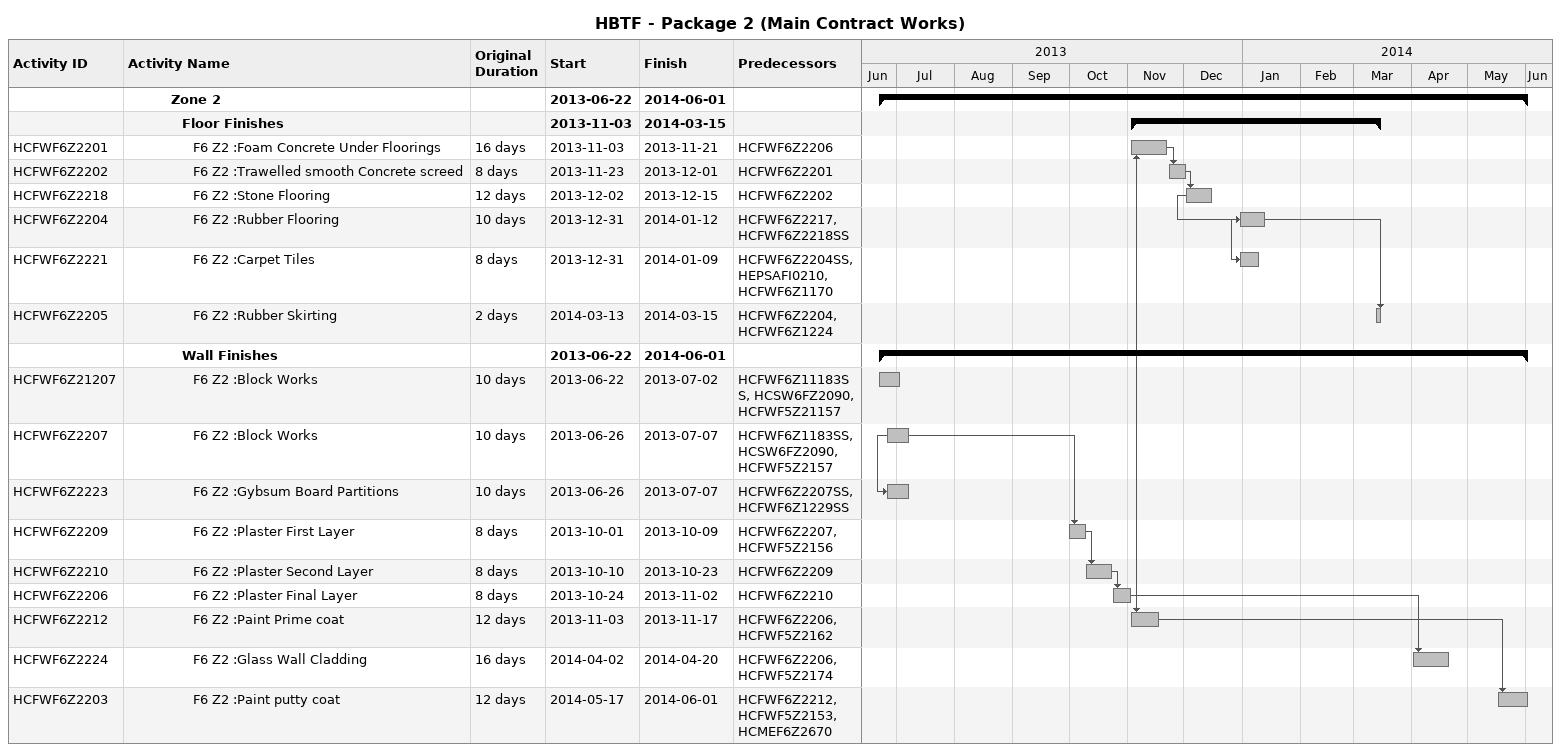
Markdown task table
HBTF - Package 2 (Main Contract Works)

| ID | Level | Task | Original duration | Start | Finish | Predecessors |
|---|---|---|---|---|---|---|
|  | 5 | **Zone 2** |  | 2013-06-22 | 2014-06-01 |  |
|  | 6 | **Floor Finishes** |  | 2013-11-03 | 2014-03-15 |  |
| HCFWF6Z2201 | 7 | F6 Z2 :Foam Concrete Under Floorings | 16d | 2013-11-03 | 2013-11-21 | HCFWF6Z2206 |
| HCFWF6Z2202 | 7 | F6 Z2 :Trawelled smooth Concrete screed | 8d | 2013-11-23 | 2013-12-01 | HCFWF6Z2201 |
| HCFWF6Z2218 | 7 | F6 Z2 :Stone Flooring | 12d | 2013-12-02 | 2013-12-15 | HCFWF6Z2202 |
| HCFWF6Z2204 | 7 | F6 Z2 :Rubber Flooring | 10d | 2013-12-31 | 2014-01-12 | HCFWF6Z2217, HCFWF6Z2218SS |
| HCFWF6Z2221 | 7 | F6 Z2 :Carpet Tiles | 8d | 2013-12-31 | 2014-01-09 | HCFWF6Z2204SS, HEPSAFI0210, HCFWF6Z1170 |
| HCFWF6Z2205 | 7 | F6 Z2 :Rubber Skirting | 2d | 2014-03-13 | 2014-03-15 | HCFWF6Z2204, HCFWF6Z1224 |
|  | 6 | **Wall Finishes** |  | 2013-06-22 | 2014-06-01 |  |
| HCFWF6Z21207 | 7 | F6 Z2 :Block Works | 10d | 2013-06-22 | 2013-07-02 | HCFWF6Z11183SS, HCSW6FZ2090, HCFWF5Z21157 |
| HCFWF6Z2207 | 7 | F6 Z2 :Block Works | 10d | 2013-06-26 | 2013-07-07 | HCFWF6Z1183SS, HCSW6FZ2090, HCFWF5Z2157 |
| HCFWF6Z2223 | 7 | F6 Z2 :Gybsum Board Partitions | 10d | 2013-06-26 | 2013-07-07 | HCFWF6Z2207SS, HCFWF6Z1229SS |
| HCFWF6Z2209 | 7 | F6 Z2 :Plaster First Layer | 8d | 2013-10-01 | 2013-10-09 | HCFWF6Z2207, HCFWF5Z2156 |
| HCFWF6Z2210 | 7 | F6 Z2 :Plaster Second Layer | 8d | 2013-10-10 | 2013-10-23 | HCFWF6Z2209 |
| HCFWF6Z2206 | 7 | F6 Z2 :Plaster Final Layer | 8d | 2013-10-24 | 2013-11-02 | HCFWF6Z2210 |
| HCFWF6Z2212 | 7 | F6 Z2 :Paint Prime coat | 12d | 2013-11-03 | 2013-11-17 | HCFWF6Z2206, HCFWF5Z2162 |
| HCFWF6Z2224 | 7 | F6 Z2 :Glass Wall Cladding | 16d | 2014-04-02 | 2014-04-20 | HCFWF6Z2206, HCFWF5Z2174 |
| HCFWF6Z2203 | 7 | F6 Z2 :Paint putty coat | 12d | 2014-05-17 | 2014-06-01 | HCFWF6Z2212, HCFWF5Z2153, HCMEF6Z2670 |
